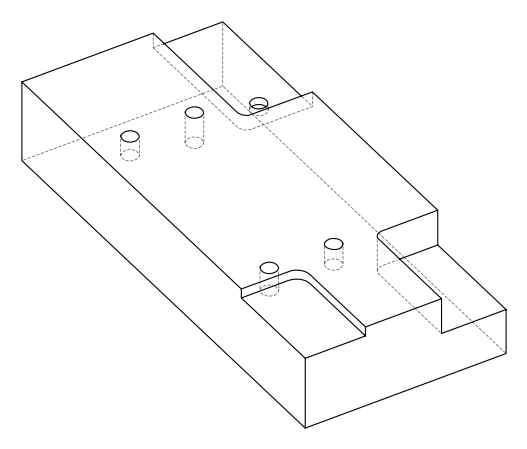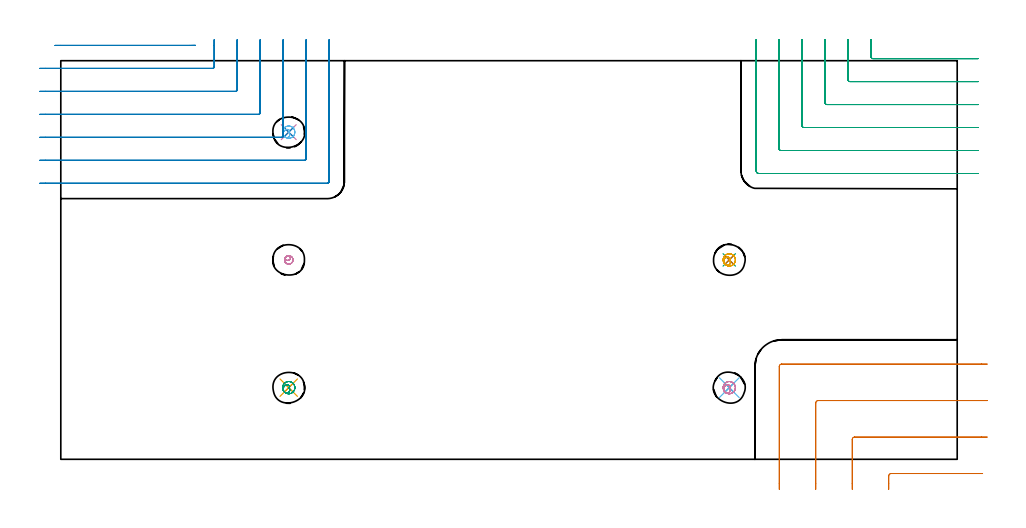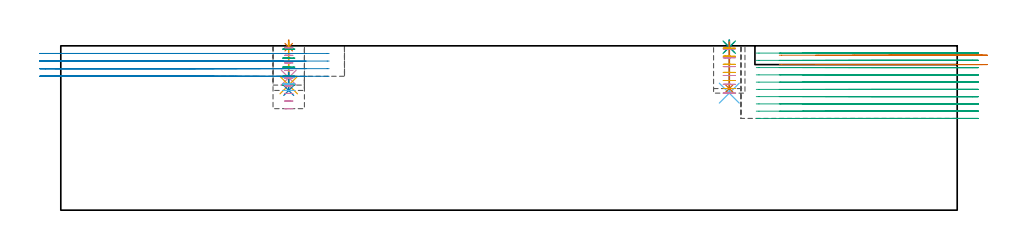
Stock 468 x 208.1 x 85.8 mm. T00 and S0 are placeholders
(PLAN: 16 operations, 5 tool changes, 32 min)
(1 SPOT_DRILL | STEP1POCKET | NXT0321_9005460120000 | 0.03 min | 5 mm3)
(2 SPOT_DRILL_1 | STEP1POCKET_1 | NXT0321_9005460120000 | 0.03 min | 1 mm3)
(3 SPOT_DRILL_2 | STEP1POCKET_3 | NXT0321_9005460120000 | 0.03 min | 5 mm3)
(4 SPOT_DRILL_3 | STEP1POCKET_4 | NXT0321_9005460120000 | 0.03 min | 1712 mm3)
(5 DRILL_BLIND_HOLE_INTO_CENTER | STEP1POCKET | NXT0301_128 | 0.09 min | 2184 mm3)
(6 DRILL_BLIND_HOLE_INTO_CENTER_1 | STEP1POCKET_1 | NXT0301_128 | 0.11 min | 2657 mm3)
(7 DRILL_BLIND_HOLE_INTO_CENTER_2 | STEP1POCKET_3 | NXT0301_128 | 0.1 min | 2387 mm3)
(8 DRILL_BLIND_HOLE_INTO_CENTER_3 | STEP1POCKET_4 | NXT0301_128 | 0.04 min | 788 mm3)
(9 MILL_ROUGH_BLIND_HOLE_CONTOUR | STEP1POCKET | NXT0201_013 | Spiral | 0.67 min | 2137 mm3)
(10 MILL_ROUGH_BLIND_HOLE_CONTOUR_1 | STEP1POCKET_1 | NXT0201_013 | Spiral | 0.8 min | 2549 mm3)
(11 MILL_ROUGH_BLIND_HOLE_CONTOUR_2 | STEP1POCKET_3 | NXT0201_013 | Spiral | 0.8 min | 2314 mm3)
(12 MILL_ROUGH_BLIND_HOLE_CONTOUR_3 | STEP1POCKET_4 | NXT0201_013 | Spiral | 0.4 min | 2408 mm3)
(13 MILL_CORNER_NOTCH_RECTANGULAR | CORNER_NOTCH_RECTANGULAR | UGT0201_109 | Follow Part, ap 6.35, ae 75% | 2.04 min | 64175 mm3)
(14 MILL_CORNER_NOTCH_RECTANGULAR_1 | CORNER_NOTCH_RECTANGULAR_1 | NXT0201_012 | Follow Part, ap 4, ae 75% | 9.32 min | 165934 mm3)
(15 MILL_CORNER_NOTCH_RECTANGULAR_2 | CORNER_NOTCH_RECTANGULAR_2 | NXT0201_012 | Follow Part, ap 4, ae 75% | 16.71 min | 285566 mm3)
(16 MILL_BLIND_HOLE_FROM_SOLID_MATERIAL | STEP1POCKET_2 | NXT0201_011 | Spiral | 0.79 min | 6909 mm3)
(TOOL NXT0321_9005460120000 | NC Spot Drill, 142deg, 12mm, Carbide, Uncoated | D12 PA142 FL30 Z2)
(TOOL NXT0301_128 | Carbide Drill 12mm [861.1-1200-036A1-GP GC34] | D12 PA150 FL37.4 Z2)
(TOOL NXT0201_013 | ENDMILL 10mm | D10 FL30 Z4)
(TOOL UGT0201_109 | End Mill 25.4 mm | D25.4 FL25 Z2)
(TOOL NXT0201_012 | ENDMILL 16mm [2P460-1600-NA 1630] | D16 FL38 Z6)
(TOOL NXT0201_011 | ENDMILL 12mm [2P460-1200-NA 1630] | D12 FL38 Z6)
(OP 1 SPOT_DRILL)
G17 G21 G94 G90
T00 M6
G54
G17 G0 G90 X119. Y37.4 S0 M3
G43 Z95.8 H0
G94 G81 G98 Z85.094 F250. R88.8
G80
M5
M2
(OP 2 SPOT_DRILL_1)
G17 G21 G94 G90
T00 M6
G54
G17 G0 G90 X349. Y37.4 S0 M3
G43 Z95.8 H0
G94 G81 G98 Z85.094 F250. R88.8
G80
M5
M2
(OP 3 SPOT_DRILL_2)
G17 G21 G94 G90
T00 M6
G54
G17 G0 G90 X349. Y104.1 S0 M3
G43 Z95.8 H0
G94 G81 G98 Z85.094 F250. R88.8
G80
M5
M2
(OP 4 SPOT_DRILL_3)
G17 G21 G94 G90
T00 M6
G54
G17 G0 G90 X119. Y170.8 S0 M3
G43 Z95.8 H0
G94 G81 G98 Z69.194 F250. R72.9
G80
M5
M2
(OP 5 DRILL_BLIND_HOLE_INTO_CENTER)
G17 G21 G94 G90
T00 M6
G54
G17 G0 G90 X119. Y37.4 S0 M3
G43 Z95.8 H1
G94 G81 G98 Z65.3 F250. R87.8
G80
M5
M2
(OP 6 DRILL_BLIND_HOLE_INTO_CENTER_1)
G17 G21 G94 G90
T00 M6
G54
G17 G0 G90 X349. Y37.4 S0 M3
G43 Z95.8 H1
G94 G81 G98 Z61.1 F250. R87.8
G80
M5
M2
(OP 7 DRILL_BLIND_HOLE_INTO_CENTER_2)
G17 G21 G94 G90
T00 M6
G54
G17 G0 G90 X349. Y104.1 S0 M3
G43 Z95.8 H1
G94 G81 G98 Z63.5 F250. R87.8
G80
M5
M2
(OP 8 DRILL_BLIND_HOLE_INTO_CENTER_3)
G17 G21 G94 G90
T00 M6
G54
G17 G0 G90 X119. Y170.8 S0 M3
G43 Z95.8 H1
G94 G81 G98 Z62.5 F250. R71.9
G80
M5
M2
(OP 9 MILL_ROUGH_BLIND_HOLE_CONTOUR)
G17 G21 G94 G90
T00 M6
G54
G17 G0 G90 X119. Y37.4 S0 M3
G43 Z95.8 H0
Z84.1
G94 G3 X119.452 Y38.111 R0.499 F250.
X118.319 Y38.848 R1.283
X116.265 Y37.42 R2.125
X116.96 Y34.934 R2.263
X121.466 Y35.36 R3.2
X116.96 Y34.934 R-3.2
X119.213 Y35.147 R1.6
X119. Y37.4 R1.6
G0 Z79.4
G3 X119.452 Y38.111 R0.499
X118.319 Y38.848 R1.283
X116.265 Y37.42 R2.125
X116.96 Y34.934 R2.263
X121.466 Y35.36 R3.2
X116.96 Y34.934 R-3.2
X119.213 Y35.147 R1.6
X119. Y37.4 R1.6
G0 Z74.7
G3 X119.452 Y38.111 R0.499
X118.319 Y38.848 R1.283
X116.265 Y37.42 R2.125
X116.96 Y34.934 R2.263
X121.466 Y35.36 R3.2
X116.96 Y34.934 R-3.2
X119.213 Y35.147 R1.6
X119. Y37.4 R1.6
G0 Z70.
G3 X119.452 Y38.111 R0.499
X118.319 Y38.848 R1.283
X116.265 Y37.42 R2.125
X116.96 Y34.934 R2.263
X121.466 Y35.36 R3.2
X116.96 Y34.934 R-3.2
X119.213 Y35.147 R1.6
X119. Y37.4 R1.6
G0 Z65.3
G3 X119.452 Y38.111 R0.499
X118.319 Y38.848 R1.283
X116.265 Y37.42 R2.125
X116.96 Y34.934 R2.263
X121.466 Y35.36 R3.2
X116.96 Y34.934 R-3.2
X119.213 Y35.147 R1.6
X119. Y37.4 R1.6
G0 Z95.8
M5
M2
(OP 10 MILL_ROUGH_BLIND_HOLE_CONTOUR_1)
G17 G21 G94 G90
T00 M6
G54
G17 G0 G90 X349. Y37.4 S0 M3
G43 Z95.8 H0
Z84.183
G94 G3 X349.452 Y38.111 R0.499 F250.
X348.319 Y38.848 R1.283
X346.265 Y37.42 R2.125
X346.96 Y34.934 R2.263
X351.466 Y35.36 R3.2
X346.96 Y34.934 R-3.2
X349.213 Y35.147 R1.6
X349. Y37.4 R1.6
G0 Z79.567
G3 X349.452 Y38.111 R0.499
X348.319 Y38.848 R1.283
X346.265 Y37.42 R2.125
X346.96 Y34.934 R2.263
X351.466 Y35.36 R3.2
X346.96 Y34.934 R-3.2
X349.213 Y35.147 R1.6
X349. Y37.4 R1.6
G0 Z74.95
G3 X349.452 Y38.111 R0.499
X348.319 Y38.848 R1.283
X346.265 Y37.42 R2.125
X346.96 Y34.934 R2.263
X351.466 Y35.36 R3.2
X346.96 Y34.934 R-3.2
X349.213 Y35.147 R1.6
X349. Y37.4 R1.6
G0 Z70.333
G3 X349.452 Y38.111 R0.499
X348.319 Y38.848 R1.283
X346.265 Y37.42 R2.125
X346.96 Y34.934 R2.263
X351.466 Y35.36 R3.2
X346.96 Y34.934 R-3.2
X349.213 Y35.147 R1.6
X349. Y37.4 R1.6
G0 Z65.717
G3 X349.452 Y38.111 R0.499
X348.319 Y38.848 R1.283
X346.265 Y37.42 R2.125
X346.96 Y34.934 R2.263
X351.466 Y35.36 R3.2
X346.96 Y34.934 R-3.2
X349.213 Y35.147 R1.6
X349. Y37.4 R1.6
G0 Z61.1
G3 X349.452 Y38.111 R0.499
X348.319 Y38.848 R1.283
X346.265 Y37.42 R2.125
X346.96 Y34.934 R2.263
X351.466 Y35.36 R3.2
X346.96 Y34.934 R-3.2
X349.213 Y35.147 R1.6
X349. Y37.4 R1.6
G0 Z95.8
M5
M2
(OP 11 MILL_ROUGH_BLIND_HOLE_CONTOUR_2)
G17 G21 G94 G90
T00 M6
G54
G17 G0 G90 X349. Y104.1 S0 M3
G43 Z95.8 H0
Z84.583
G94 G3 X349.452 Y104.811 R0.499 F250.
X348.319 Y105.548 R1.283
X346.265 Y104.12 R2.125
X346.96 Y101.634 R2.263
X351.466 Y102.06 R3.2
X346.96 Y101.634 R-3.2
X349.213 Y101.847 R1.6
X349. Y104.1 R1.6
G0 Z80.367
G3 X349.452 Y104.811 R0.499
X348.319 Y105.548 R1.283
X346.265 Y104.12 R2.125
X346.96 Y101.634 R2.263
X351.466 Y102.06 R3.2
X346.96 Y101.634 R-3.2
X349.213 Y101.847 R1.6
X349. Y104.1 R1.6
G0 Z76.15
G3 X349.452 Y104.811 R0.499
X348.319 Y105.548 R1.283
X346.265 Y104.12 R2.125
X346.96 Y101.634 R2.263
X351.466 Y102.06 R3.2
X346.96 Y101.634 R-3.2
X349.213 Y101.847 R1.6
X349. Y104.1 R1.6
G0 Z71.933
G3 X349.452 Y104.811 R0.499
X348.319 Y105.548 R1.283
X346.265 Y104.12 R2.125
X346.96 Y101.634 R2.263
X351.466 Y102.06 R3.2
X346.96 Y101.634 R-3.2
X349.213 Y101.847 R1.6
X349. Y104.1 R1.6
G0 Z67.717
G3 X349.452 Y104.811 R0.499
X348.319 Y105.548 R1.283
X346.265 Y104.12 R2.125
X346.96 Y101.634 R2.263
X351.466 Y102.06 R3.2
X346.96 Y101.634 R-3.2
X349.213 Y101.847 R1.6
X349. Y104.1 R1.6
G0 Z63.5
G3 X349.452 Y104.811 R0.499
X348.319 Y105.548 R1.283
X346.265 Y104.12 R2.125
X346.96 Y101.634 R2.263
X351.466 Y102.06 R3.2
X346.96 Y101.634 R-3.2
X349.213 Y101.847 R1.6
X349. Y104.1 R1.6
G0 Z95.8
M5
M2
(OP 12 MILL_ROUGH_BLIND_HOLE_CONTOUR_3)
G17 G21 G94 G90
T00 M6
G54
G17 G0 G90 X119. Y170.8 S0 M3
G43 Z95.8 H0
Z69.433
G94 G3 X119.452 Y171.511 R0.499 F250.
X118.319 Y172.248 R1.283
X116.265 Y170.82 R2.125
X116.96 Y168.334 R2.263
X121.466 Y168.76 R3.2
X116.96 Y168.334 R-3.2
X119.213 Y168.547 R1.6
X119. Y170.8 R1.6
G0 Z65.967
G3 X119.452 Y171.511 R0.499
X118.319 Y172.248 R1.283
X116.265 Y170.82 R2.125
X116.96 Y168.334 R2.263
X121.466 Y168.76 R3.2
X116.96 Y168.334 R-3.2
X119.213 Y168.547 R1.6
X119. Y170.8 R1.6
G0 Z62.5
G3 X119.452 Y171.511 R0.499
X118.319 Y172.248 R1.283
X116.265 Y170.82 R2.125
X116.96 Y168.334 R2.263
X121.466 Y168.76 R3.2
X116.96 Y168.334 R-3.2
X119.213 Y168.547 R1.6
X119. Y170.8 R1.6
G0 Z95.8
M5
M2
(OP 13 MILL_CORNER_NOTCH_RECTANGULAR)
G17 G21 G94 G90
T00 M6
G54
G17 G0 G90 X481.285 Y-7.45 S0 M3
G43 Z95.8 H0
Z80.9
G94 G1 X478.285 F250.
X433.513 F500.
G3 X432.25 Y-8.713 R1.27
G1 Y-12.7
Y-15.7 F250.
G0 Z95.8
X483.7 Y11.6
Z80.9
G1 X480.7
X414.464 F500.
G3 X413.2 Y10.336 R1.27
G1 Y-12.7
Y-15.7 F250.
G0 Z95.8
X483.7 Y30.65
Z80.9
G1 X480.7
X395.414 F500.
G3 X394.15 Y29.386 R1.27
G1 Y-12.7
Y-15.7 F250.
G0 Z95.8
X483.7 Y49.7
Z80.9
G1 X480.7
X376.364 F500.
G3 X375.1 Y48.436 R1.27
G1 Y-12.7
Y-15.7 F250.
G0 Z95.8
X481.285 Y-7.45
Z76.
G1 X478.285
X433.513 F500.
G3 X432.25 Y-8.713 R1.27
G1 Y-12.7
Y-15.7 F250.
G0 Z95.8
X483.7 Y11.6
Z76.
G1 X480.7
X414.464 F500.
G3 X413.2 Y10.336 R1.27
G1 Y-12.7
Y-15.7 F250.
G0 Z95.8
X483.7 Y30.65
Z76.
G1 X480.7
X395.414 F500.
G3 X394.15 Y29.386 R1.27
G1 Y-12.7
Y-15.7 F250.
G0 Z95.8
X483.7 Y49.7
Z76.
G1 X480.7
X376.364 F500.
G3 X375.1 Y48.436 R1.27
G1 Y-12.7
Y-15.7 F250.
G0 Z95.8
M5
M2
(OP 14 MILL_CORNER_NOTCH_RECTANGULAR_1)
G17 G21 G94 G90
T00 M6
G54
G17 G0 G90 X-3.01 Y216.1 S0 M3
G43 Z95.8 H1
Z81.825
G94 G1 X-0.01 F250.
X67.312 F500.
X70.311 Y216.127 F250.
G0 Z95.8
X-11. Y204.1
Z81.825
G1 X-8.
X79.306 F500.
G3 X80.1 Y204.894 R0.8
G1 Y216.1
Y219.1 F250.
G0 Z95.8
X-11. Y192.1
Z81.825
G1 X-8.
X91.306 F500.
G3 X92.1 Y192.894 R0.8
G1 Y216.1
Y219.1 F250.
G0 Z95.8
X-11. Y180.1
Z81.825
G1 X-8.
X103.305 F500.
G3 X104.1 Y180.895 R0.8
G1 Y216.1
Y219.1 F250.
G0 Z95.8
X-11. Y168.1
Z81.825
G1 X-8.
X115.305 F500.
G3 X116.1 Y168.895 R0.8
G1 Y216.1
Y219.1 F250.
G0 Z95.8
X-11. Y156.1
Z81.825
G1 X-8.
X127.305 F500.
G3 X128.1 Y156.895 R0.8
G1 Y216.1
Y219.1 F250.
G0 Z95.8
X-11. Y144.1
Z81.825
G1 X-8.
X139.1 F500.
G3 X140.1 Y145.1 R1.
G1 Y216.1
Y219.1 F250.
G0 Z95.8
X-3.01 Y216.1
Z77.85
G1 X-0.01
X67.312 F500.
X70.311 Y216.127 F250.
G0 Z95.8
X-11. Y204.1
Z77.85
G1 X-8.
X79.306 F500.
G3 X80.1 Y204.894 R0.8
G1 Y216.1
Y219.1 F250.
G0 Z95.8
X-11. Y192.1
Z77.85
G1 X-8.
X91.306 F500.
G3 X92.1 Y192.894 R0.8
G1 Y216.1
Y219.1 F250.
G0 Z95.8
X-11. Y180.1
Z77.85
G1 X-8.
X103.305 F500.
G3 X104.1 Y180.895 R0.8
G1 Y216.1
Y219.1 F250.
G0 Z95.8
X-11. Y168.1
Z77.85
G1 X-8.
X115.305 F500.
G3 X116.1 Y168.895 R0.8
G1 Y216.1
Y219.1 F250.
G0 Z95.8
X-11. Y156.1
Z77.85
G1 X-8.
X127.305 F500.
G3 X128.1 Y156.895 R0.8
G1 Y216.1
Y219.1 F250.
G0 Z95.8
X-11. Y144.1
Z77.85
G1 X-8.
X139.1 F500.
G3 X140.1 Y145.1 R1.
G1 Y216.1
Y219.1 F250.
G0 Z95.8
X-3.011 Y216.1
Z73.875
G1 X-0.011
X67.312 F500.
X70.311 Y216.127 F250.
G0 Z95.8
X-11. Y204.1
Z73.875
G1 X-8.
X79.306 F500.
G3 X80.1 Y204.894 R0.8
G1 Y216.1
Y219.1 F250.
G0 Z95.8
X-11. Y192.1
Z73.875
G1 X-8.
X91.306 F500.
G3 X92.1 Y192.894 R0.8
G1 Y216.1
Y219.1 F250.
G0 Z95.8
X-11. Y180.1
Z73.875
G1 X-8.
X103.305 F500.
G3 X104.1 Y180.895 R0.8
G1 Y216.1
Y219.1 F250.
G0 Z95.8
X-11. Y168.1
Z73.875
G1 X-8.
X115.305 F500.
G3 X116.1 Y168.895 R0.8
G1 Y216.1
Y219.1 F250.
G0 Z95.8
X-11. Y156.1
Z73.875
G1 X-8.
X127.305 F500.
G3 X128.1 Y156.895 R0.8
G1 Y216.1
Y219.1 F250.
G0 Z95.8
X-11. Y144.1
Z73.875
G1 X-8.
X139.1 F500.
G3 X140.1 Y145.1 R1.
G1 Y216.1
Y219.1 F250.
G0 Z95.8
X-3.011 Y216.1
Z69.9
G1 X-0.011
X67.312 F500.
X70.311 Y216.127 F250.
G0 Z95.8
X-11. Y204.1
Z69.9
G1 X-8.
X79.306 F500.
G3 X80.1 Y204.894 R0.8
G1 Y216.1
Y219.1 F250.
G0 Z95.8
X-11. Y192.1
Z69.9
G1 X-8.
X91.306 F500.
G3 X92.1 Y192.894 R0.8
G1 Y216.1
Y219.1 F250.
G0 Z95.8
X-11. Y180.1
Z69.9
G1 X-8.
X103.305 F500.
G3 X104.1 Y180.895 R0.8
G1 Y216.1
Y219.1 F250.
G0 Z95.8
X-11. Y168.1
Z69.9
G1 X-8.
X115.305 F500.
G3 X116.1 Y168.895 R0.8
G1 Y216.1
Y219.1 F250.
G0 Z95.8
X-11. Y156.1
Z69.9
G1 X-8.
X127.305 F500.
G3 X128.1 Y156.895 R0.8
G1 Y216.1
Y219.1 F250.
G0 Z95.8
X-11. Y144.1
Z69.9
G1 X-8.
X139.1 F500.
G3 X140.1 Y145.1 R1.
G1 Y216.1
Y219.1 F250.
G0 Z95.8
M5
M2
(OP 15 MILL_CORNER_NOTCH_RECTANGULAR_2)
G17 G21 G94 G90
T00 M6
G54
G17 G0 G90 X423.1 Y219.1 S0 M3
G43 Z95.8 H1
Z82.01
G94 G1 Y216.1 F250.
Y209.994 F500.
G3 X423.894 Y209.2 R0.8
G1 X475.924
X478.924 F250.
G0 Z95.8
X411.1 Y219.1
Z82.01
G1 Y216.1
Y197.995 F500.
G3 X411.895 Y197.2 R0.8
G1 X476.
X479. F250.
G0 Z95.8
X399.1 Y219.1
Z82.01
G1 Y216.1
Y185.995 F500.
G3 X399.895 Y185.2 R0.8
G1 X476.
X479. F250.
G0 Z95.8
X387.1 Y219.1
Z82.01
G1 Y216.1
Y173.995 F500.
G3 X387.895 Y173.2 R0.8
G1 X476.
X479. F250.
G0 Z95.8
X375.1 Y219.1
Z82.01
G1 Y216.1
Y161.995 F500.
G3 X375.895 Y161.2 R0.8
G1 X476.
X479. F250.
G0 Z95.8
X363.1 Y219.1
Z82.01
G1 Y216.1
Y150.6 F500.
G3 X364.5 Y149.2 R1.4
G1 X476.
X479. F250.
G0 Z95.8
X423.1 Y219.1
Z78.22
G1 Y216.1
Y209.994 F500.
G3 X423.894 Y209.2 R0.8
G1 X475.924
X478.924 F250.
G0 Z95.8
X411.1 Y219.1
Z78.22
G1 Y216.1
Y197.995 F500.
G3 X411.895 Y197.2 R0.8
G1 X476.
X479. F250.
G0 Z95.8
X399.1 Y219.1
Z78.22
G1 Y216.1
Y185.995 F500.
G3 X399.895 Y185.2 R0.8
G1 X476.
X479. F250.
G0 Z95.8
X387.1 Y219.1
Z78.22
G1 Y216.1
Y173.995 F500.
G3 X387.895 Y173.2 R0.8
G1 X476.
X479. F250.
G0 Z95.8
X375.1 Y219.1
Z78.22
G1 Y216.1
Y161.995 F500.
G3 X375.895 Y161.2 R0.8
G1 X476.
X479. F250.
G0 Z95.8
X363.1 Y219.1
Z78.22
G1 Y216.1
Y150.6 F500.
G3 X364.5 Y149.2 R1.4
G1 X476.
X479. F250.
G0 Z95.8
X423.1 Y219.1
Z74.43
G1 Y216.1
Y209.994 F500.
G3 X423.894 Y209.2 R0.8
G1 X475.924
X478.924 F250.
G0 Z95.8
X411.1 Y219.1
Z74.43
G1 Y216.1
Y197.995 F500.
G3 X411.895 Y197.2 R0.8
G1 X476.
X479. F250.
G0 Z95.8
X399.1 Y219.1
Z74.43
G1 Y216.1
Y185.995 F500.
G3 X399.895 Y185.2 R0.8
G1 X476.
X479. F250.
G0 Z95.8
X387.1 Y219.1
Z74.43
G1 Y216.1
Y173.995 F500.
G3 X387.895 Y173.2 R0.8
G1 X476.
X479. F250.
G0 Z95.8
X375.1 Y219.1
Z74.43
G1 Y216.1
Y161.995 F500.
G3 X375.895 Y161.2 R0.8
G1 X476.
X479. F250.
G0 Z95.8
X363.1 Y219.1
Z74.43
G1 Y216.1
Y150.6 F500.
G3 X364.5 Y149.2 R1.4
G1 X476.
X479. F250.
G0 Z95.8
X423.1 Y219.1
Z70.64
G1 Y216.1
Y209.994 F500.
G3 X423.894 Y209.2 R0.8
G1 X475.924
X478.924 F250.
G0 Z95.8
X411.1 Y219.1
Z70.64
G1 Y216.1
Y197.995 F500.
G3 X411.895 Y197.2 R0.8
G1 X476.
X479. F250.
G0 Z95.8
X399.1 Y219.1
Z70.64
G1 Y216.1
Y185.995 F500.
G3 X399.895 Y185.2 R0.8
G1 X476.
X479. F250.
G0 Z95.8
X387.1 Y219.1
Z70.64
G1 Y216.1
Y173.995 F500.
G3 X387.895 Y173.2 R0.8
G1 X476.
X479. F250.
G0 Z95.8
X375.1 Y219.1
Z70.64
G1 Y216.1
Y161.995 F500.
G3 X375.895 Y161.2 R0.8
G1 X476.
X479. F250.
G0 Z95.8
X363.1 Y219.1
Z70.64
G1 Y216.1
Y150.6 F500.
G3 X364.5 Y149.2 R1.4
G1 X476.
X479. F250.
G0 Z95.8
X423.1 Y219.1
Z66.85
G1 Y216.1
Y209.994 F500.
G3 X423.894 Y209.2 R0.8
G1 X475.924
X478.924 F250.
G0 Z95.8
X411.1 Y219.1
Z66.85
G1 Y216.1
Y197.995 F500.
G3 X411.895 Y197.2 R0.8
G1 X476.
X479. F250.
G0 Z95.8
X399.1 Y219.1
Z66.85
G1 Y216.1
Y185.995 F500.
G3 X399.895 Y185.2 R0.8
G1 X476.
X479. F250.
G0 Z95.8
X387.1 Y219.1
Z66.85
G1 Y216.1
Y173.995 F500.
G3 X387.895 Y173.2 R0.8
G1 X476.
X479. F250.
G0 Z95.8
X375.1 Y219.1
Z66.85
G1 Y216.1
Y161.996 F500.
G3 X375.896 Y161.2 R0.8
G1 X476.
X479. F250.
G0 Z95.8
X363.1 Y219.1
Z66.85
G1 Y216.1
Y150.6 F500.
G3 X364.5 Y149.2 R1.4
G1 X476.
X479. F250.
G0 Z95.8
X423.1 Y219.1
Z63.06
G1 Y216.1
Y209.994 F500.
G3 X423.894 Y209.2 R0.8
G1 X475.924
X478.924 F250.
G0 Z95.8
X411.1 Y219.1
Z63.06
G1 Y216.1
Y197.995 F500.
G3 X411.895 Y197.2 R0.8
G1 X476.
X479. F250.
G0 Z95.8
X399.1 Y219.1
Z63.06
G1 Y216.1
Y185.995 F500.
G3 X399.895 Y185.2 R0.8
G1 X476.
X479. F250.
G0 Z95.8
X387.1 Y219.1
Z63.06
G1 Y216.1
Y173.995 F500.
G3 X387.895 Y173.2 R0.8
G1 X476.
X479. F250.
G0 Z95.8
X375.1 Y219.1
Z63.06
G1 Y216.1
Y161.996 F500.
G3 X375.896 Y161.2 R0.8
G1 X476.
X479. F250.
G0 Z95.8
X363.1 Y219.1
Z63.06
G1 Y216.1
Y150.6 F500.
G3 X364.5 Y149.2 R1.4
G1 X476.
X479. F250.
G0 Z95.8
X423.1 Y219.1
Z59.27
G1 Y216.1
Y209.994 F500.
G3 X423.894 Y209.2 R0.8
G1 X475.924
X478.924 F250.
G0 Z95.8
X411.1 Y219.1
Z59.27
G1 Y216.1
Y197.995 F500.
G3 X411.895 Y197.2 R0.8
G1 X476.
X479. F250.
G0 Z95.8
X399.1 Y219.1
Z59.27
G1 Y216.1
Y185.995 F500.
G3 X399.895 Y185.2 R0.8
G1 X476.
X479. F250.
G0 Z95.8
X387.1 Y219.1
Z59.27
G1 Y216.1
Y173.995 F500.
G3 X387.895 Y173.2 R0.8
G1 X476.
X479. F250.
G0 Z95.8
X375.1 Y219.1
Z59.27
G1 Y216.1
Y161.996 F500.
G3 X375.896 Y161.2 R0.8
G1 X476.
X479. F250.
G0 Z95.8
X363.1 Y219.1
Z59.27
G1 Y216.1
Y150.6 F500.
G3 X364.5 Y149.2 R1.4
G1 X476.
X479. F250.
G0 Z95.8
X423.1 Y219.1
Z55.48
G1 Y216.1
Y209.994 F500.
G3 X423.894 Y209.2 R0.8
G1 X475.924
X478.924 F250.
G0 Z95.8
X411.1 Y219.1
Z55.48
G1 Y216.1
Y197.995 F500.
G3 X411.895 Y197.2 R0.8
G1 X476.
X479. F250.
G0 Z95.8
X399.1 Y219.1
Z55.48
G1 Y216.1
Y185.995 F500.
G3 X399.895 Y185.2 R0.8
G1 X476.
X479. F250.
G0 Z95.8
X387.1 Y219.1
Z55.48
G1 Y216.1
Y173.995 F500.
G3 X387.895 Y173.2 R0.8
G1 X476.
X479. F250.
G0 Z95.8
X375.1 Y219.1
Z55.48
G1 Y216.1
Y161.996 F500.
G3 X375.896 Y161.2 R0.8
G1 X476.
X479. F250.
G0 Z95.8
X363.1 Y219.1
Z55.48
G1 Y216.1
Y150.6 F500.
G3 X364.5 Y149.2 R1.4
G1 X476.
X479. F250.
G0 Z95.8
X423.1 Y219.1
Z51.69
G1 Y216.1
Y209.994 F500.
G3 X423.894 Y209.2 R0.8
G1 X475.924
X478.924 F250.
G0 Z95.8
X411.1 Y219.1
Z51.69
G1 Y216.1
Y197.995 F500.
G3 X411.895 Y197.2 R0.8
G1 X476.
X479. F250.
G0 Z95.8
X399.1 Y219.1
Z51.69
G1 Y216.1
Y185.995 F500.
G3 X399.895 Y185.2 R0.8
G1 X476.
X479. F250.
G0 Z95.8
X387.1 Y219.1
Z51.69
G1 Y216.1
Y173.995 F500.
G3 X387.895 Y173.2 R0.8
G1 X476.
X479. F250.
G0 Z95.8
X375.1 Y219.1
Z51.69
G1 Y216.1
Y161.996 F500.
G3 X375.896 Y161.2 R0.8
G1 X476.
X479. F250.
G0 Z95.8
X363.1 Y219.1
Z51.69
G1 Y216.1
Y150.6 F500.
G3 X364.5 Y149.2 R1.4
G1 X476.
X479. F250.
G0 Z95.8
X423.1 Y219.1
Z47.9
G1 Y216.1
Y209.994 F500.
G3 X423.894 Y209.2 R0.8
G1 X475.924
X478.924 F250.
G0 Z95.8
X411.1 Y219.1
Z47.9
G1 Y216.1
Y197.995 F500.
G3 X411.895 Y197.2 R0.8
G1 X476.
X479. F250.
G0 Z95.8
X399.1 Y219.1
Z47.9
G1 Y216.1
Y185.995 F500.
G3 X399.895 Y185.2 R0.8
G1 X476.
X479. F250.
G0 Z95.8
X387.1 Y219.1
Z47.9
G1 Y216.1
Y173.995 F500.
G3 X387.895 Y173.2 R0.8
G1 X476.
X479. F250.
G0 Z95.8
X375.1 Y219.1
Z47.9
G1 Y216.1
Y161.996 F500.
G3 X375.896 Y161.2 R0.8
G1 X476.
X479. F250.
G0 Z95.8
X363.1 Y219.1
Z47.9
G1 Y216.1
Y150.6 F500.
G3 X364.5 Y149.2 R1.4
G1 X476.
X479. F250.
G0 Z95.8
M5
M2
(OP 16 MILL_BLIND_HOLE_FROM_SOLID_MATERIAL)
G17 G21 G94 G90
T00 M6
G54
G17 G0 G90 X119. Y104.1 S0 M3
G43 Z95.8 H1
Z84.822
G94 G3 X119.678 Y105.622 R0.912 F250.
X117.528 Y105.735 R1.522
X117.365 Y102.628 R2.2
X117.528 Y105.735 R-2.2
X117.446 Y104.181 R1.1
X119. Y104.1 R1.1
G0 Z80.844
G3 X119.678 Y105.622 R0.912
X117.528 Y105.735 R1.522
X117.365 Y102.628 R2.2
X117.528 Y105.735 R-2.2
X117.446 Y104.181 R1.1
X119. Y104.1 R1.1
G0 Z76.867
G3 X119.678 Y105.622 R0.912
X117.528 Y105.735 R1.522
X117.365 Y102.628 R2.2
X117.528 Y105.735 R-2.2
X117.446 Y104.181 R1.1
X119. Y104.1 R1.1
G0 Z72.889
G3 X119.678 Y105.622 R0.912
X117.528 Y105.735 R1.522
X117.365 Y102.628 R2.2
X117.528 Y105.735 R-2.2
X117.446 Y104.181 R1.1
X119. Y104.1 R1.1
G0 Z68.911
G3 X119.678 Y105.622 R0.912
X117.528 Y105.735 R1.522
X117.365 Y102.628 R2.2
X117.528 Y105.735 R-2.2
X117.446 Y104.181 R1.1
X119. Y104.1 R1.1
G0 Z64.933
G3 X119.678 Y105.622 R0.912
X117.528 Y105.735 R1.522
X117.365 Y102.628 R2.2
X117.528 Y105.735 R-2.2
X117.446 Y104.181 R1.1
X119. Y104.1 R1.1
G0 Z60.956
G3 X119.678 Y105.622 R0.912
X117.528 Y105.735 R1.522
X117.365 Y102.628 R2.2
X117.528 Y105.735 R-2.2
X117.446 Y104.181 R1.1
X119. Y104.1 R1.1
G0 Z56.978
G3 X119.678 Y105.622 R0.912
X117.528 Y105.735 R1.522
X117.365 Y102.628 R2.2
X117.528 Y105.735 R-2.2
X117.446 Y104.181 R1.1
X119. Y104.1 R1.1
G0 Z53.
G3 X119.678 Y105.622 R0.912
X117.528 Y105.735 R1.522
X117.365 Y102.628 R2.2
X117.528 Y105.735 R-2.2
X117.446 Y104.181 R1.1
X119. Y104.1 R1.1
G0 Z95.8
M5
M2
